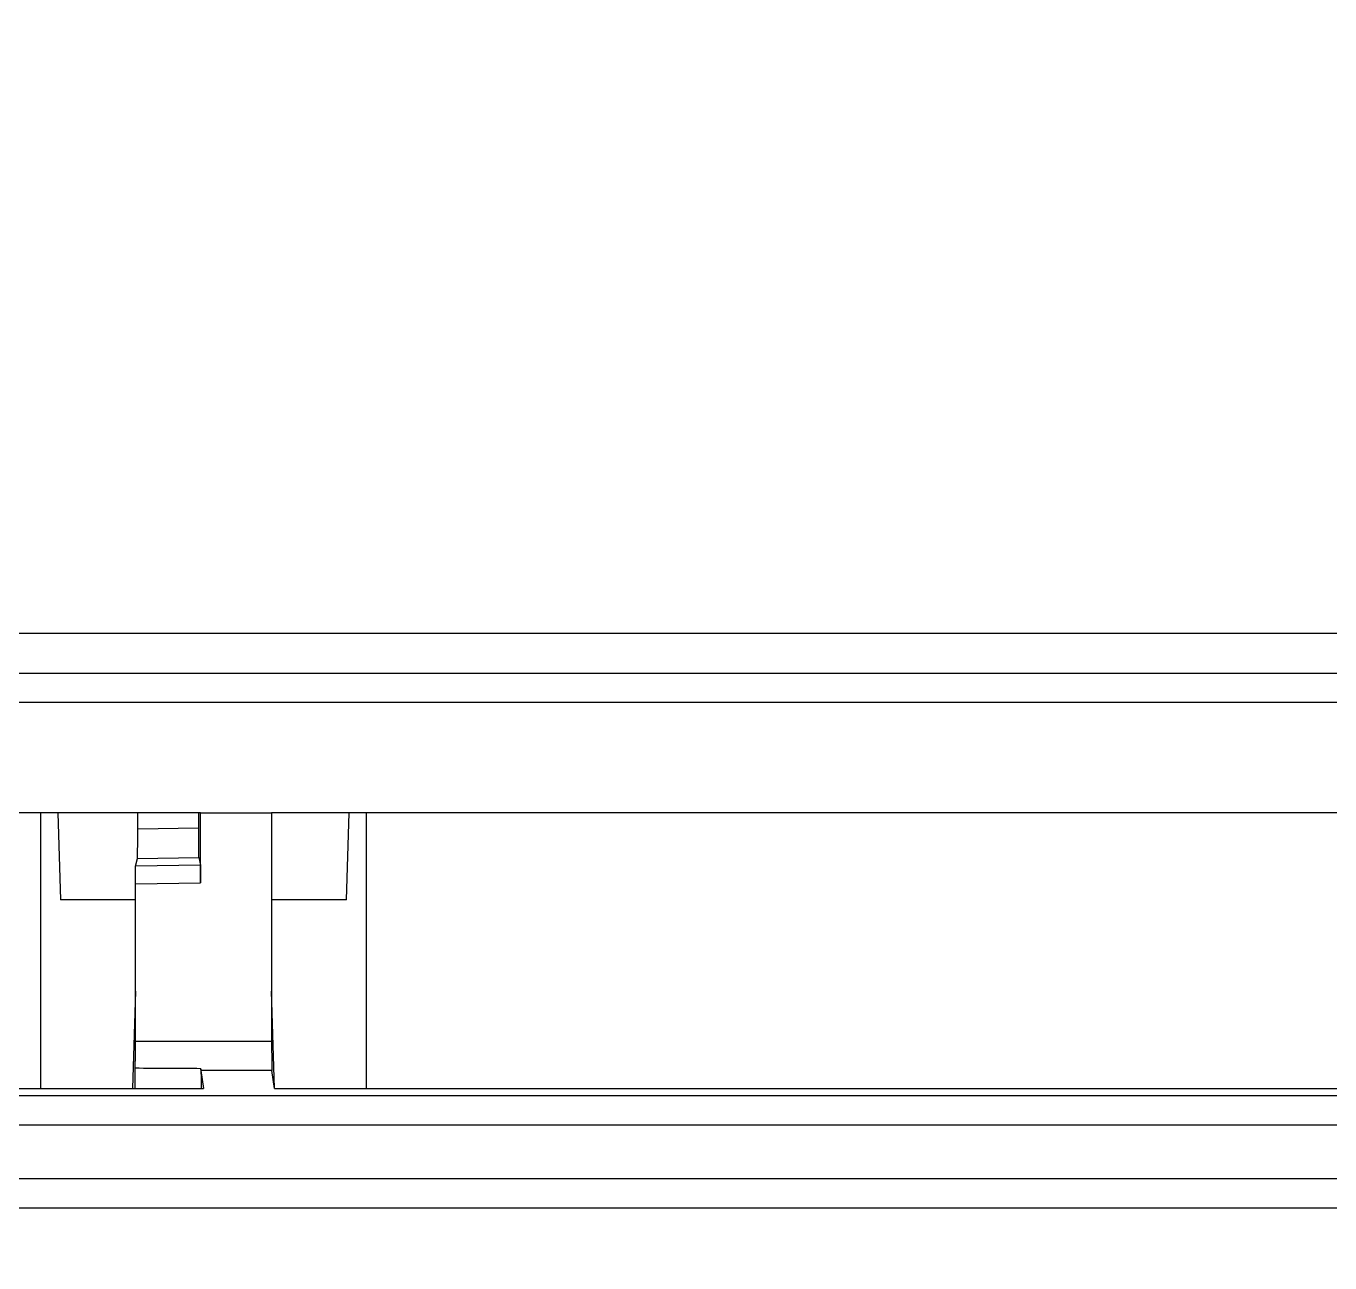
# Model space of a CAD drawing. Header units: millimetres. Extents: x -56261 to 196039, y 9480 to 100001.
# Drawn here: x 33542.11 to 33557.17, y 95852.35 to 95866.64 of the extents above; entities that cross this region are included whole.
import ezdxf

# ---------------------------------------------------------------- set-up
doc = ezdxf.new("R2010")
doc.units = ezdxf.units.MM
doc.set_wipeout_variables(frame=1)
doc.layers.add('SS-AIRCON', color=5, linetype='Continuous')
doc.layers.add('SS-TEXT', color=7, linetype='Continuous')

# ---------------------------------------------------------------- blocks, each defined once
blk = doc.blocks.new('I48T')
at = {"layer": 'SS-AIRCON', "color": 0, "linetype": 'Continuous'}
for p, q in [((580.0736, -170.27954), (-580.0736, -170.27954)), ((-599.9007, -170.76793), (599.9006, -170.76793)), ((599.9006, -171.68208), (-599.9007, -171.68208)), ((578.5326, -172.18017), (-578.5326, -172.18017)), ((210.3008, -172.29772), (126.9009, -172.29772)), ((208.75, -176.96102), (208.75, -172.29772)), ((210.2987, -172.29772), (210.3485, -173.94441)), ((210.3008, -172.29772), (210.3429, -172.59899)), ((294.9008, -172.29772), (211.5009, -172.29772)), ((211.543, -172.59899), (211.5009, -172.29772)), ((212.6515, -173.94439), (212.7013, -172.29772)), ((214.25, -172.29772), (214.25, -176.96102)), ((210.3429, -172.59899), (211.543, -172.59899)), ((212.6515, -173.0976), (210.3485, -173.0976)), ((210.3485, -176.96102), (210.3485, -173.0976)), ((212.6515, -173.0976), (212.6515, -175.7562)), ((209.0837, -175.4882), (209.0392, -176.96102)), ((209.0837, -175.4882), (210.3485, -175.4882)), ((212.6515, -175.4882), (213.9162, -175.4882)), ((213.9607, -176.96102), (213.9162, -175.4882)), ((212.6515, -175.7562), (211.5486, -175.77548)), ((211.5486, -175.77548), (211.5486, -176.96102)), ((211.552, -176.07505), (212.648, -176.0559)), ((211.582, -176.20296), (211.552, -176.07505)), ((212.648, -176.0559), (212.6178, -176.1858)), ((212.6178, -176.1858), (211.582, -176.20296)), ((211.5878, -176.7021), (212.612, -176.68513)), ((211.5878, -176.96102), (211.5878, -176.7021)), ((212.612, -176.68513), (212.612, -176.96102)), ((126.9486, -176.96102), (210.3485, -176.96102)), ((211.5486, -176.96102), (210.3485, -176.96102)), ((211.5486, -176.96102), (294.9485, -176.96102)), ((580.0736, -178.82954), (-580.0736, -178.82954)), ((-599.9007, -179.31793), (599.9006, -179.31793)), ((637.5, -180.00001), (-637.5, -180.00001))]:
    blk.add_line(p, q, dxfattribs=at)
for points in [[(210.3485, -173.09772), (210.3485, -173.07748, 0.00015328), (210.3485, -173.05686, 0.00014362), (210.3485, -173.03584, 0.00014228), (210.3485, -173.01448, 0.00015136), (210.3484, -172.99284, 0.00015736), (210.3484, -172.97098, 0.00016331), (210.3483, -172.94897, 0.00016943), (210.3483, -172.92688, 0.00017846), (210.3482, -172.90479, 0.00018733), (210.3481, -172.88279, 0.00019869), (210.3479, -172.86096, 0.00021063), (210.3478, -172.8394, 0.00022562), (210.3476, -172.81821, 0.00024243), (210.3474, -172.79749, 0.00026336), (210.3473, -172.77734, 0.00028641), (210.347, -172.75785, 0.00031327), (210.3468, -172.73914, 0.00035028), (210.3466, -172.72127, 0.00040015), (210.3463, -172.70438, 0.00044321), (210.346, -172.68851, 0.00047469), (210.3457, -172.6738, 0.00060237), (210.3454, -172.6602, 0.00085582), (210.3451, -172.64778, 0.00082834), (210.3448, -172.63684, 0.00037116), (210.3445, -172.6276, 0.00149424), (210.3441, -172.61878, 0.00440312), (210.3436, -172.60918, 0.00429398), (210.3428, -172.59898, 0.00348474)], [(212.6559, -172.63808), (212.6556, -172.64692, 0.00100303), (212.6553, -172.65654, 0.00084823), (212.655, -172.66697, 0.00072028), (212.6547, -172.67817, 0.00062743), (212.6544, -172.69011, 0.00055), (212.6542, -172.70274, 0.00048816), (212.6539, -172.71604, 0.000436), (212.6537, -172.72995, 0.00039409), (212.6535, -172.74445, 0.00035815), (212.6532, -172.75947, 0.00032801), (212.653, -172.77497, 0.00030209), (212.6529, -172.7909, 0.00027972), (212.6527, -172.80721, 0.00026078), (212.6525, -172.82385, 0.00024412), (212.6524, -172.84078, 0.00022933), (212.6522, -172.85792, 0.00021523), (212.6521, -172.87524, 0.00020559), (212.652, -172.89271, 0.00019807), (212.6519, -172.91028, 0.0001853), (212.6518, -172.92783, 0.00016789), (212.6518, -172.94529, 0.00017469), (212.6517, -172.96295, 0.00019412), (212.6516, -172.98092, 0.00014913), (212.6516, -172.99775, 0.00006423), (212.6516, -173.01293, 0.0001897), (212.6516, -173.03196, 0.00030895), (212.6516, -173.0606, 0.0001563), (212.6516, -173.09772, 0.00008626)], [(211.5521, -176.07521), (211.5519, -176.07416, -0.02704905), (211.5518, -176.07243, -0.00971928), (211.5516, -176.06998, -0.00500311), (211.5514, -176.06683, -0.00322907), (211.5512, -176.06291, -0.00218869), (211.5511, -176.05824, -0.00159953), (211.5509, -176.05278, -0.00120756), (211.5507, -176.04655, -0.00096354), (211.5505, -176.03953, -0.00077853), (211.5504, -176.03176, -0.00065161), (211.5502, -176.02321, -0.00054967), (211.55, -176.01395, -0.00047604), (211.5499, -176.00396, -0.00041491), (211.5497, -175.99332, -0.00036905), (211.5496, -175.98203, -0.00032882), (211.5495, -175.97018, -0.00029657), (211.5493, -175.95779, -0.00027197), (211.5492, -175.94491, -0.00025417), (211.5491, -175.93159, -0.00022987), (211.549, -175.91798, -0.00020324), (211.5489, -175.90416, -0.0002071), (211.5488, -175.88988, -0.00022615), (211.5488, -175.87511, -0.00016934), (211.5487, -175.86112, -0.00007117), (211.5487, -175.84838, -0.00021312), (211.5486, -175.83218, -0.00034111), (211.5486, -175.80757, -0.00016972), (211.5486, -175.77555, -0.00009236)], [(212.6178, -176.18577), (212.6176, -176.1878, 0.02432603), (212.6173, -176.19122, 0.00852852), (212.617, -176.19606, 0.00427586), (212.6167, -176.20229, 0.00268668), (212.6164, -176.20999, 0.00180373), (212.6161, -176.21909, 0.00130952), (212.6158, -176.22962, 0.00098653), (212.6155, -176.2415, 0.00078324), (212.6153, -176.25474, 0.00063309), (212.615, -176.26922, 0.00052819), (212.6147, -176.28494, 0.00044639), (212.6145, -176.30175, 0.00038566), (212.6142, -176.31963, 0.00033695), (212.614, -176.33844, 0.00029901), (212.6138, -176.3581, 0.00026722), (212.6136, -176.37849, 0.00024065), (212.6134, -176.39951, 0.00022103), (212.6132, -176.42106, 0.00020577), (212.6131, -176.44307, 0.00018699), (212.6129, -176.4653, 0.00016567), (212.6128, -176.48761, 0.00016773), (212.6127, -176.51037, 0.00018106), (212.6126, -176.53363, 0.00013792), (212.6125, -176.5555, 0.00006182), (212.6124, -176.57529, 0.00016932), (212.6123, -176.60004, 0.00026932), (212.6122, -176.63717, 0.00013677), (212.6122, -176.68522, 0.00007603)]]:
    blk.add_lwpolyline(points, format="xyb", dxfattribs=at)
blk.add_open_spline([(211.5446, -172.63169), (211.5436, -172.598), (211.5424, -172.49128), (211.5423, -172.34976), (211.5424, -172.29772)], degree=3, knots=[0, 0, 0, 0, 0.0002540524, 0.0004116041, 0.0004116041, 0.0004116041, 0.0004116041], dxfattribs=at)
for points in [[(212.6573, -172.29772), (212.6576, -172.43199), (212.6569, -172.58524), (212.6559, -172.63808)], [(211.5429, -172.59898), (211.5436, -172.60324), (211.5441, -172.61426), (211.5446, -172.63169)], [(211.5446, -172.63169), (211.915, -172.63378), (212.2854, -172.63597), (212.6559, -172.63808)], [(212.6516, -175.75635), (212.6515, -175.91376), (212.6499, -176.04762), (212.6481, -176.05602)], [(211.5877, -176.70192), (211.5878, -176.42855), (211.5853, -176.217), (211.582, -176.20283)]]:
    blk.add_open_spline(points, degree=3, dxfattribs=at)
blk = doc.blocks.new('A$C43DE16F2')
blk.add_wipeout([(0, 14550.001), (0, 0.001), (29100, 0.001), (29100, 14550.001)]).dxf.layer = 'SS-TEXT'
at = {"layer": 'SS-TEXT', "linetype": 'Continuous', "xscale": 1.577261091527505, "yscale": 1.577261091527505, "zscale": 1.577261091527505, "rotation": 180}
blk.add_blockref('I48T', (11081.918, 7128.457), dxfattribs=at)

msp = doc.modelspace()

# ---------------------------------------------------------------- block references
at = {"layer": 'SS-TEXT', "xscale": 0.4331186193392458, "yscale": 0.4331186193392458, "zscale": 0.4331186193392458}
msp.add_blockref('A$C43DE16F2', (28888.861, 92649.191), dxfattribs=at)

doc.saveas('drawing.dxf')
